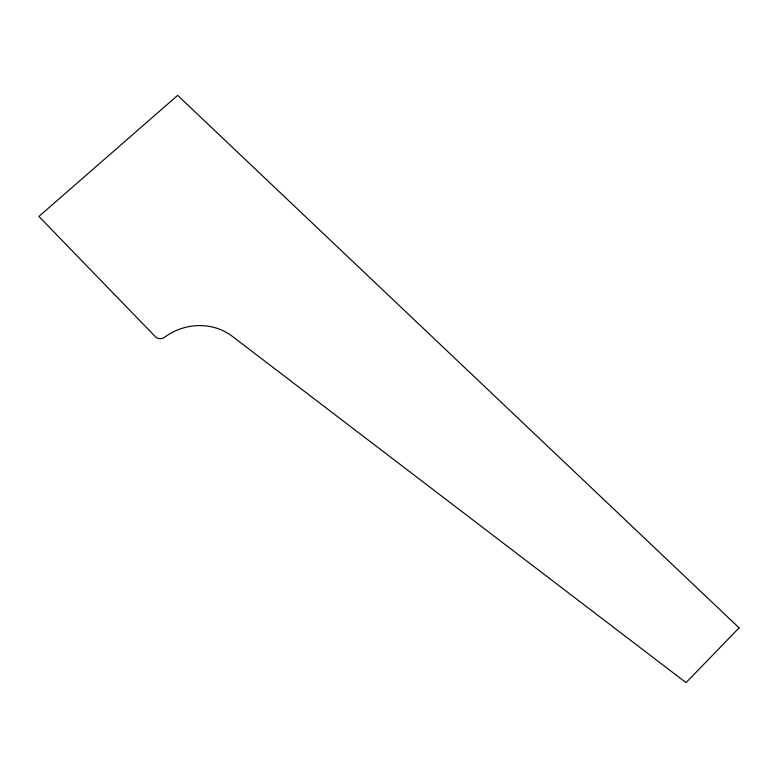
<?xml version="1.0" encoding="UTF-8"?>
<svg xmlns="http://www.w3.org/2000/svg" width="778" height="778" viewBox="0 0 778 778"><rect width="100%" height="100%" fill="white"/><g stroke="black" fill="none" stroke-linecap="round" stroke-linejoin="round"><path stroke-width="1.17" d="M739.1 627.865L686.04 682.627L232.282 336.31A56.561 52.651 -31.7 0 0 164.547 337.263A6.973 6.399 -30.8 0 1 155.503 336.816L38.9 216.459L177.647 95.373L739.1 627.865"/></g></svg>
